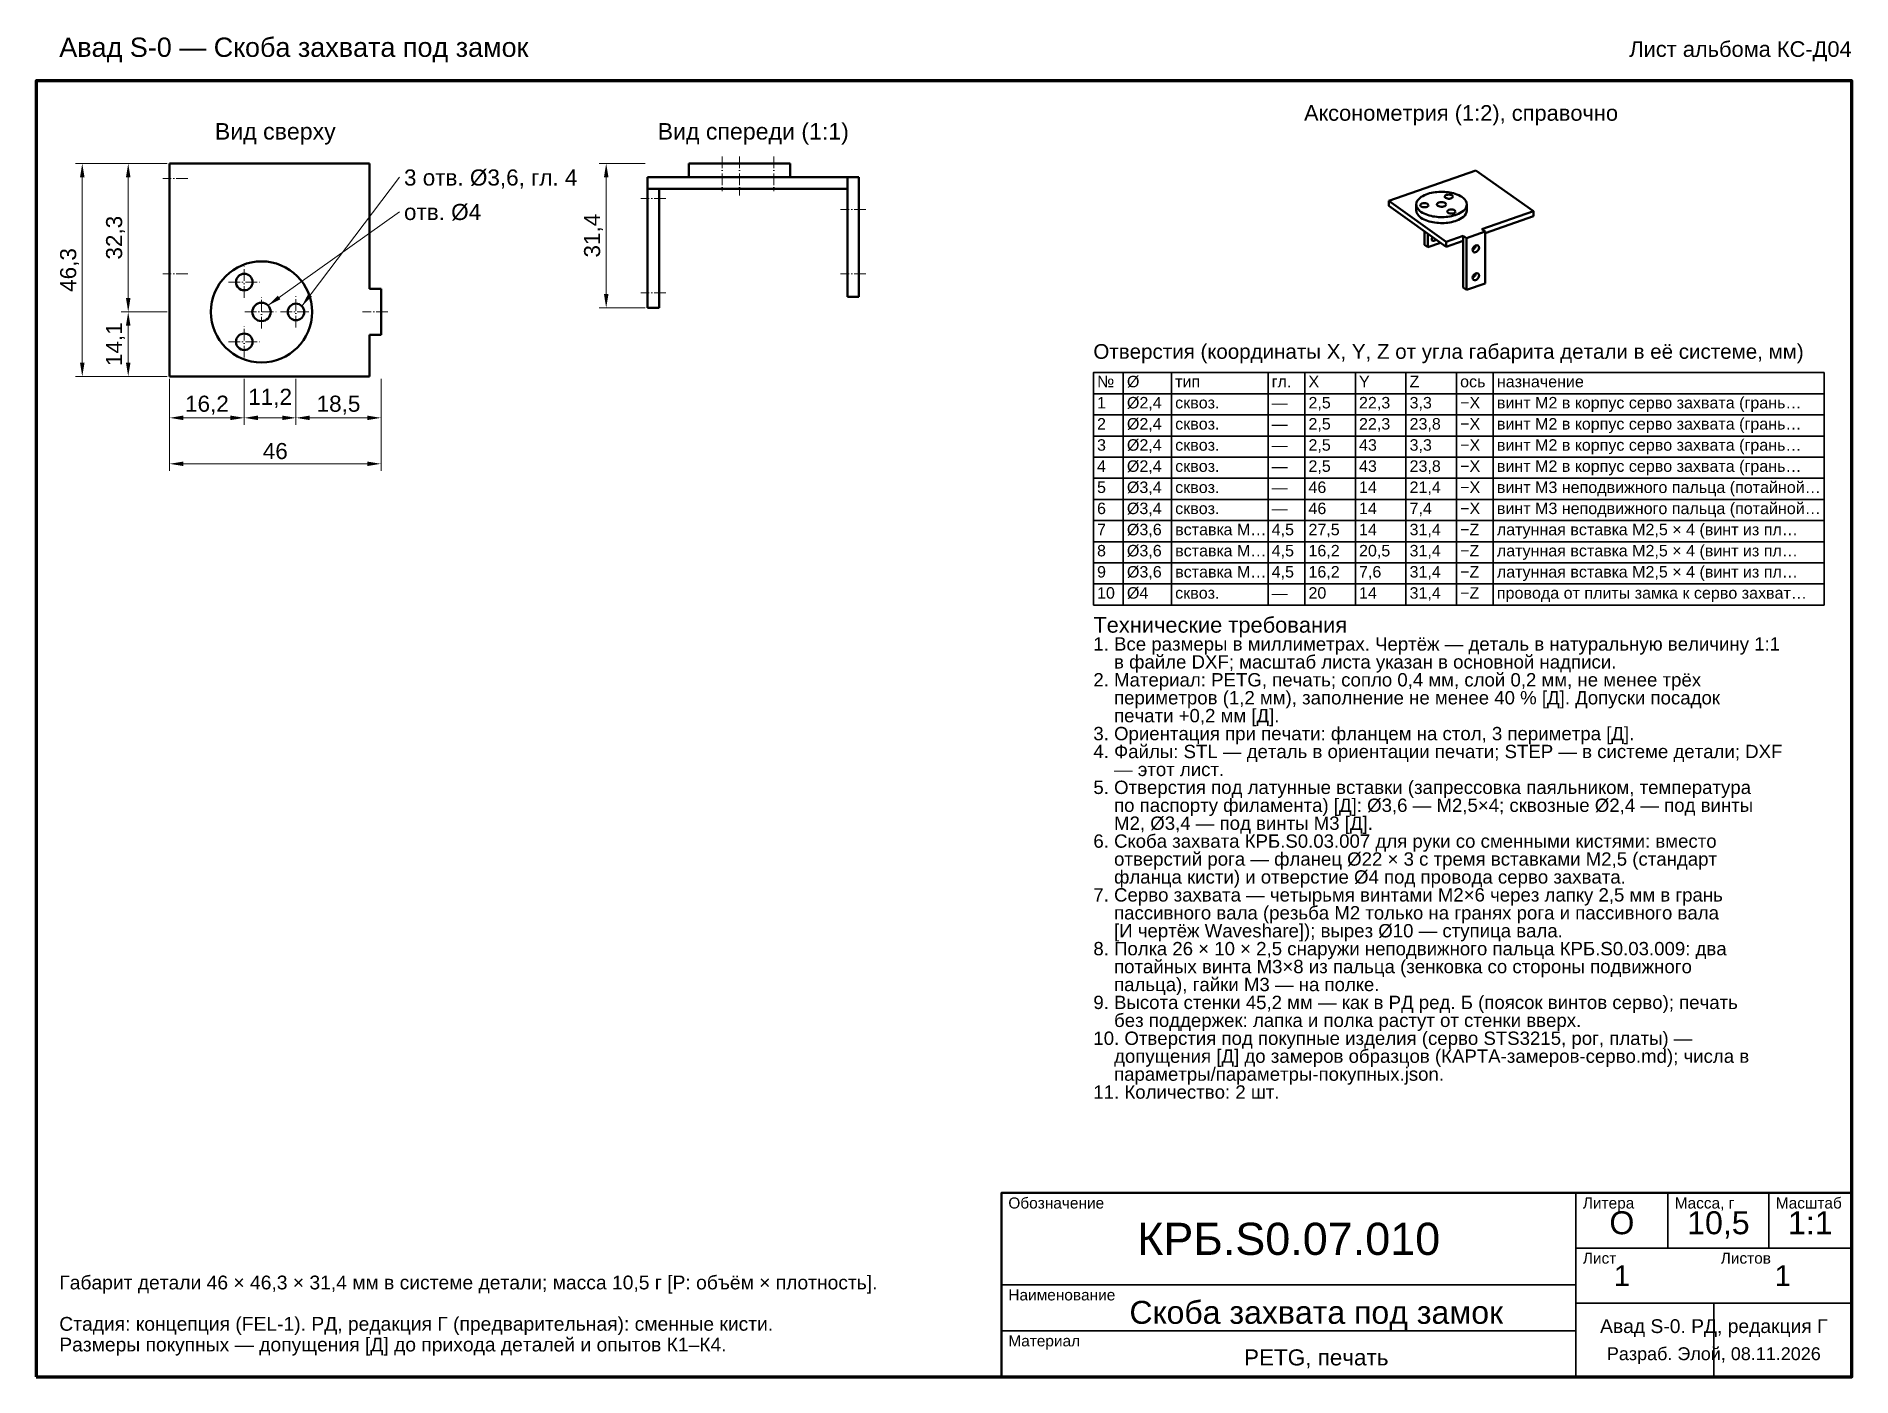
# Model space of a CAD drawing. Header units: millimetres. Extents: x 20 to 415, y 5 to 297.
import ezdxf
from ezdxf.enums import TextEntityAlignment as Align

# ---------------------------------------------------------------- set-up
doc = ezdxf.new("R2010")
doc.units = ezdxf.units.MM
doc.linetypes.add('DASHDOT', pattern=[3.556, 2.54, -0.508, 0, -0.508])
for name, color, linetype, lineweight in [('КОНТУР', 7, 'Continuous', 50), ('ОСИ', 1, 'DASHDOT', 18), ('РАЗМЕРЫ', 5, 'Continuous', 18), ('РАМКА', 7, 'Continuous', 70), ('ТАБЛИЦА', 7, 'Continuous', 35), ('ТЕКСТ', 7, 'Continuous', 25)]:
    doc.layers.add(name, color=color, linetype=linetype, lineweight=lineweight)
doc.styles.add('GOST', font='arial.ttf')
doc.dimstyles.new('GOST', dxfattribs={"dimtxt": 3.5, "dimasz": 3, "dimexe": 1.5, "dimexo": 0.5, "dimgap": 1, "dimtad": 1, "dimdec": 1, "dimtxsty": 'GOST', "dimcen": 2.5, "dimclrd": 5, "dimclre": 5, "dimclrt": 5, "dimazin": 3, "dimtfac": 1, "dimtmove": 0, "dimatfit": 3, "dimlwd": 18, "dimlwe": 18})

msp = doc.modelspace()

# ---------------------------------------------------------------- linework, layer by layer
at = {"layer": 'КОНТУР'}
for p, q in [((49, 269), (49, 222.65)), ((49, 269), (92.5, 269)), ((92.5, 269), (92.5, 241.7)), ((162, 269), (162, 266)), ((184, 269), (184, 266)), ((153, 266), (196.5, 266)), ((153, 266), (153, 263.5)), ((196.5, 266), (199, 266)), ((196.5, 266), (196.5, 263.5)), ((199, 266), (199, 240)), ((333.25, 267.51), (314.27, 260.87)), ((333.25, 267.51), (345.73, 258.61)), ((153, 237.59), (153, 263.5)), ((153, 263.5), (196.5, 263.5)), ((155.5, 263.5), (155.5, 237.59)), ((196.5, 263.5), (196.5, 240)), ((314.27, 260.87), (326.75, 251.96)), ((314.27, 260.87), (314.27, 259.79)), ((314.27, 259.79), (326.75, 250.88)), ((320.26, 260.09), (320.26, 258.79)), ((331.26, 260.09), (331.26, 258.79)), ((345.73, 258.61), (334.55, 254.69)), ((345.73, 257.52), (335.26, 253.86)), ((345.73, 258.61), (345.73, 257.52)), ((322.07, 251.3), (322.07, 254.21)), ((322.79, 253.7), (322.79, 250.79)), ((330.45, 253.26), (326.75, 251.96)), ((330.45, 253.26), (331.17, 252.74)), ((330.45, 253.26), (330.45, 252.17)), ((335.26, 254.18), (331.17, 252.74)), ((334.55, 254.69), (335.26, 254.18)), ((335.26, 254.18), (335.26, 242.92)), ((322.07, 251.3), (322.79, 250.79)), ((325.53, 251.75), (322.79, 250.79)), ((330.45, 252.17), (326.75, 250.88)), ((326.75, 251.96), (326.75, 250.88)), ((330.45, 252.17), (330.45, 242)), ((331.17, 252.74), (331.17, 241.49)), ((92.5, 241.7), (95, 241.7)), ((95, 241.7), (95, 231.7)), ((330.45, 242), (331.17, 241.49)), ((335.26, 242.92), (331.17, 241.49)), ((153, 237.59), (155.5, 237.59)), ((196.5, 240), (199, 240)), ((92.5, 231.7), (92.5, 222.65)), ((92.5, 231.7), (95, 231.7)), ((49, 222.65), (92.5, 222.65))]:
    msp.add_line(p, q, dxfattribs=at)
for points in [[(173, 269), (172.15, 269), (171.31, 269), (170.46, 269), (169.62, 269), (168.77, 269), (167.92, 269), (167.08, 269), (166.23, 269), (165.38, 269), (164.54, 269), (163.69, 269), (162.85, 269), (162, 269)], [(184, 269), (183.15, 269), (182.31, 269), (181.46, 269), (180.62, 269), (179.77, 269), (178.92, 269), (178.08, 269), (177.23, 269), (176.38, 269), (175.54, 269), (174.69, 269), (173.85, 269), (173, 269)], [(320.26, 260.09), (320.32, 260.48), (320.48, 260.85), (320.71, 261.18), (321, 261.46), (321.32, 261.71), (321.66, 261.92), (322.02, 262.1), (322.4, 262.26), (322.78, 262.4), (323.16, 262.51), (323.56, 262.6), (323.95, 262.68), (324.35, 262.74), (324.75, 262.79), (325.15, 262.82), (325.56, 262.83), (325.96, 262.83), (326.37, 262.82), (326.77, 262.79), (327.17, 262.74), (327.57, 262.68), (327.96, 262.6), (328.36, 262.51), (328.74, 262.4), (329.12, 262.26), (329.5, 262.1), (329.86, 261.92), (330.2, 261.71), (330.52, 261.46), (330.81, 261.18), (331.04, 260.85), (331.2, 260.48), (331.26, 260.09)], [(326.44, 261.78), (326.57, 262.02), (326.81, 262.15), (327.07, 262.21), (327.34, 262.23), (327.62, 262.21), (327.88, 262.15), (328.12, 262.02), (328.24, 261.78)], [(326.61, 261.53), (326.58, 261.55), (326.55, 261.58), (326.52, 261.61), (326.49, 261.64), (326.47, 261.67), (326.46, 261.71), (326.45, 261.75), (326.44, 261.78)], [(328.24, 261.78), (328.15, 261.58), (327.95, 261.45), (327.73, 261.38), (327.5, 261.34), (327.27, 261.34), (327.04, 261.36), (326.81, 261.42), (326.61, 261.53)], [(321.25, 258.51), (321.06, 258.66), (320.88, 258.82), (320.71, 258.99), (320.57, 259.18), (320.44, 259.39), (320.34, 259.61), (320.28, 259.84), (320.26, 260.09)], [(321.25, 257.21), (321.06, 257.36), (320.88, 257.52), (320.71, 257.69), (320.57, 257.88), (320.44, 258.09), (320.34, 258.31), (320.28, 258.55), (320.26, 258.79)], [(321.12, 259.92), (321.25, 260.15), (321.49, 260.28), (321.75, 260.35), (322.02, 260.37), (322.3, 260.35), (322.56, 260.28), (322.8, 260.15), (322.92, 259.92)], [(321.29, 259.66), (321.26, 259.69), (321.23, 259.71), (321.2, 259.74), (321.17, 259.77), (321.15, 259.81), (321.14, 259.84), (321.13, 259.88), (321.12, 259.92)], [(331.26, 260.09), (331.2, 259.68), (331.04, 259.31), (330.8, 258.98), (330.51, 258.7), (330.19, 258.45), (329.84, 258.24), (329.48, 258.06), (329.1, 257.9), (328.72, 257.77), (328.33, 257.65), (327.93, 257.56), (327.53, 257.48), (327.13, 257.42), (326.73, 257.38), (326.32, 257.35), (325.92, 257.34), (325.51, 257.34), (325.1, 257.35), (324.7, 257.39), (324.29, 257.43), (323.89, 257.5), (323.49, 257.58), (323.1, 257.68), (322.71, 257.8), (322.33, 257.94), (321.96, 258.1), (321.6, 258.29), (321.25, 258.51)], [(331.26, 258.79), (331.2, 258.39), (331.04, 258.01), (330.8, 257.69), (330.51, 257.4), (330.19, 257.15), (329.84, 256.94), (329.48, 256.76), (329.1, 256.6), (328.72, 256.47), (328.33, 256.35), (327.93, 256.26), (327.53, 256.18), (327.13, 256.12), (326.73, 256.08), (326.32, 256.05), (325.92, 256.04), (325.51, 256.04), (325.1, 256.06), (324.7, 256.09), (324.29, 256.14), (323.89, 256.2), (323.49, 256.28), (323.1, 256.38), (322.71, 256.5), (322.33, 256.64), (321.96, 256.8), (321.6, 256.99), (321.25, 257.21)], [(322.92, 259.92), (322.83, 259.72), (322.63, 259.59), (322.41, 259.52), (322.18, 259.48), (321.95, 259.47), (321.72, 259.5), (321.49, 259.56), (321.29, 259.66)], [(324.76, 260.09), (324.9, 260.34), (325.17, 260.49), (325.46, 260.56), (325.76, 260.59), (326.06, 260.56), (326.35, 260.49), (326.62, 260.34), (326.76, 260.09)], [(324.94, 259.8), (324.91, 259.83), (324.87, 259.85), (324.84, 259.89), (324.82, 259.92), (324.79, 259.96), (324.77, 260), (324.76, 260.04), (324.76, 260.09)], [(326.76, 260.09), (326.65, 259.86), (326.44, 259.72), (326.19, 259.63), (325.94, 259.59), (325.68, 259.59), (325.42, 259.61), (325.17, 259.68), (324.94, 259.8)], [(327.01, 258.55), (327.14, 258.78), (327.38, 258.91), (327.64, 258.98), (327.91, 259), (328.18, 258.98), (328.45, 258.91), (328.68, 258.78), (328.81, 258.55)], [(327.17, 258.29), (327.14, 258.32), (327.11, 258.34), (327.09, 258.37), (327.06, 258.4), (327.04, 258.44), (327.02, 258.47), (327.01, 258.51), (327.01, 258.55)], [(328.81, 258.55), (328.71, 258.35), (328.52, 258.22), (328.3, 258.14), (328.07, 258.11), (327.84, 258.1), (327.61, 258.13), (327.38, 258.19), (327.17, 258.29)], [(323.79, 252.2), (323.72, 252.27), (323.67, 252.37), (323.65, 252.47), (323.65, 252.58), (323.67, 252.69), (323.71, 252.79), (323.76, 252.88), (323.82, 252.97)], [(324.51, 252.47), (324.45, 252.39), (324.37, 252.31), (324.29, 252.24), (324.2, 252.19), (324.1, 252.15), (323.99, 252.14), (323.89, 252.15), (323.79, 252.2)], [(332.72, 249.74), (332.56, 249.97), (332.52, 250.25), (332.59, 250.53), (332.73, 250.78), (332.92, 250.99), (333.16, 251.15), (333.44, 251.21), (333.71, 251.12)], [(333.2, 251.16), (333.18, 251.01), (333.13, 250.86), (333.07, 250.72), (332.99, 250.59), (332.89, 250.47), (332.78, 250.37), (332.66, 250.28), (332.52, 250.21)], [(333.91, 250.67), (333.88, 250.45), (333.81, 250.24), (333.69, 250.05), (333.54, 249.89), (333.36, 249.76), (333.15, 249.67), (332.93, 249.66), (332.72, 249.74)], [(333.71, 251.12), (333.76, 251.08), (333.8, 251.03), (333.84, 250.98), (333.87, 250.92), (333.89, 250.86), (333.9, 250.8), (333.91, 250.74), (333.91, 250.67)], [(332.72, 243.68), (332.56, 243.91), (332.52, 244.19), (332.59, 244.47), (332.73, 244.72), (332.92, 244.93), (333.16, 245.08), (333.44, 245.14), (333.71, 245.06)], [(333.2, 245.1), (333.18, 244.95), (333.13, 244.8), (333.07, 244.66), (332.99, 244.53), (332.89, 244.41), (332.78, 244.31), (332.66, 244.22), (332.52, 244.15)], [(333.71, 245.06), (333.76, 245.02), (333.8, 244.97), (333.84, 244.92), (333.87, 244.86), (333.89, 244.8), (333.9, 244.74), (333.91, 244.68), (333.91, 244.61)], [(333.91, 244.61), (333.88, 244.39), (333.81, 244.18), (333.69, 243.99), (333.54, 243.83), (333.36, 243.7), (333.15, 243.61), (332.93, 243.6), (332.72, 243.68)]]:
    msp.add_lwpolyline(points, dxfattribs=at)
for centre, radius in [((69, 236.7), 11), ((65.25, 243.2), 1.8), ((69, 236.7), 2), ((76.5, 236.7), 1.8), ((65.25, 230.2), 1.8)]:
    msp.add_circle(centre, radius, dxfattribs=at)
at = {"layer": 'ОСИ'}
for p, q in [((169.25, 270.5), (169.25, 263)), ((169.25, 270.5), (169.25, 263)), ((173, 270.5), (173, 262)), ((180.5, 270.5), (180.5, 263)), ((53, 265.7), (47.5, 265.7)), ((53, 265.7), (47.5, 265.7)), ((157, 261.39), (151.5, 261.39)), ((157, 261.39), (151.5, 261.39)), ((200.5, 259), (195, 259)), ((53, 245), (47.5, 245)), ((53, 245), (47.5, 245)), ((65.25, 239.8), (65.25, 246.6)), ((200.5, 245), (195, 245)), ((61.85, 243.2), (68.65, 243.2)), ((69, 233.1), (69, 240.3)), ((76.5, 233.3), (76.5, 240.1)), ((157, 240.89), (151.5, 240.89)), ((157, 240.89), (151.5, 240.89)), ((65.25, 226.8), (65.25, 233.6)), ((65.4, 236.7), (72.6, 236.7)), ((73.1, 236.7), (79.9, 236.7)), ((96.5, 236.7), (91, 236.7)), ((96.5, 236.7), (91, 236.7)), ((61.85, 230.2), (68.65, 230.2))]:
    msp.add_line(p, q, dxfattribs=at)
at = {"layer": 'РАМКА', "lineweight": 70}
msp.add_lwpolyline([(20, 5), (415, 5), (415, 287), (20, 287), (20, 5)], dxfattribs=at)
at = {"layer": 'ТАБЛИЦА'}
for p, q in [((256.5, 223.5), (256.5, 172.9)), ((267, 223.5), (267, 172.9)), ((288, 223.5), (288, 172.9)), ((296, 223.5), (296, 172.9)), ((307, 223.5), (307, 172.9)), ((318, 223.5), (318, 172.9)), ((329, 223.5), (329, 172.9)), ((337, 223.5), (337, 172.9)), ((250, 218.9), (409, 218.9)), ((250, 214.3), (409, 214.3)), ((250, 209.7), (409, 209.7)), ((250, 205.1), (409, 205.1)), ((250, 200.5), (409, 200.5)), ((250, 195.9), (409, 195.9)), ((250, 191.3), (409, 191.3)), ((250, 186.7), (409, 186.7)), ((250, 182.1), (409, 182.1)), ((250, 177.5), (409, 177.5)), ((355, 5), (355, 45)), ((375, 33), (375, 45)), ((397, 33), (397, 45)), ((355, 33), (415, 33)), ((230, 25), (355, 25)), ((355, 21), (415, 21)), ((385, 5), (385, 21)), ((230, 15), (355, 15))]:
    msp.add_line(p, q, dxfattribs=at)
at = {"layer": 'ТАБЛИЦА', "lineweight": 35}
msp.add_lwpolyline([(250, 172.9), (409, 172.9), (409, 223.5), (250, 223.5), (250, 172.9)], dxfattribs=at)
at = {"layer": 'ТАБЛИЦА', "lineweight": 50}
msp.add_lwpolyline([(230, 5), (415, 5), (415, 45), (230, 45), (230, 5)], dxfattribs=at)

# ---------------------------------------------------------------- texts
at = {"layer": 'ТЕКСТ', "style": 'GOST'}
for s, height, p in [('Авад S-0 — Скоба захвата под замок', 4.2, (25, 292.2)), ('3 отв. Ø3,6, гл. 4', 3.5, (100, 264.2)), ('отв. Ø4', 3.5, (100, 256.7)), ('Отверстия (координаты X, Y, Z от угла габарита детали в её системе, мм)', 3.2, (250, 226.5)), ('№', 2.5, (250.8, 220.3)), ('Ø', 2.5, (257.3, 220.3)), ('тип', 2.5, (267.8, 220.3)), ('гл.', 2.5, (288.8, 220.3)), ('X', 2.5, (296.8, 220.3)), ('Y', 2.5, (307.8, 220.3)), ('Z', 2.5, (318.8, 220.3)), ('ось', 2.5, (329.8, 220.3)), ('назначение', 2.5, (337.8, 220.3)), ('1', 2.5, (250.8, 215.7)), ('Ø2,4', 2.5, (257.3, 215.7)), ('сквоз.', 2.5, (267.8, 215.7)), ('2,5', 2.5, (296.8, 215.7)), ('22,3', 2.5, (307.8, 215.7)), ('3,3', 2.5, (318.8, 215.7)), ('−X', 2.5, (329.8, 215.7)), ('винт M2 в корпус серво захвата (грань…', 2.5, (337.8, 215.7)), ('2', 2.5, (250.8, 211.1)), ('Ø2,4', 2.5, (257.3, 211.1)), ('—', 2.5, (288.8, 215.7)), ('2,5', 2.5, (296.8, 211.1)), ('22,3', 2.5, (307.8, 211.1)), ('23,8', 2.5, (318.8, 211.1)), ('−X', 2.5, (329.8, 211.1)), ('винт M2 в корпус серво захвата (грань…', 2.5, (337.8, 211.1)), ('сквоз.', 2.5, (267.8, 211.1)), ('—', 2.5, (288.8, 211.1)), ('3', 2.5, (250.8, 206.5)), ('Ø2,4', 2.5, (257.3, 206.5)), ('сквоз.', 2.5, (267.8, 206.5)), ('—', 2.5, (288.8, 206.5)), ('2,5', 2.5, (296.8, 206.5)), ('43', 2.5, (307.8, 206.5)), ('3,3', 2.5, (318.8, 206.5)), ('−X', 2.5, (329.8, 206.5)), ('винт M2 в корпус серво захвата (грань…', 2.5, (337.8, 206.5)), ('4', 2.5, (250.8, 201.9)), ('Ø2,4', 2.5, (257.3, 201.9)), ('сквоз.', 2.5, (267.8, 201.9)), ('—', 2.5, (288.8, 201.9)), ('2,5', 2.5, (296.8, 201.9)), ('43', 2.5, (307.8, 201.9)), ('23,8', 2.5, (318.8, 201.9)), ('−X', 2.5, (329.8, 201.9)), ('винт M2 в корпус серво захвата (грань…', 2.5, (337.8, 201.9)), ('5', 2.5, (250.8, 197.3)), ('Ø3,4', 2.5, (257.3, 197.3)), ('сквоз.', 2.5, (267.8, 197.3)), ('—', 2.5, (288.8, 197.3)), ('46', 2.5, (296.8, 197.3)), ('14', 2.5, (307.8, 197.3)), ('21,4', 2.5, (318.8, 197.3)), ('−X', 2.5, (329.8, 197.3)), ('винт M3 неподвижного пальца (потайной…', 2.5, (337.8, 197.3)), ('6', 2.5, (250.8, 192.7)), ('Ø3,4', 2.5, (257.3, 192.7)), ('сквоз.', 2.5, (267.8, 192.7)), ('—', 2.5, (288.8, 192.7)), ('46', 2.5, (296.8, 192.7)), ('14', 2.5, (307.8, 192.7)), ('7,4', 2.5, (318.8, 192.7)), ('−X', 2.5, (329.8, 192.7)), ('винт M3 неподвижного пальца (потайной…', 2.5, (337.8, 192.7)), ('7', 2.5, (250.8, 188.1)), ('Ø3,6', 2.5, (257.3, 188.1)), ('вставка M…', 2.5, (267.8, 188.1)), ('4,5', 2.5, (288.8, 188.1)), ('27,5', 2.5, (296.8, 188.1)), ('14', 2.5, (307.8, 188.1)), ('31,4', 2.5, (318.8, 188.1)), ('−Z', 2.5, (329.8, 188.1)), ('латунная вставка M2,5 × 4 (винт из пл…', 2.5, (337.8, 188.1)), ('8', 2.5, (250.8, 183.5)), ('Ø3,6', 2.5, (257.3, 183.5)), ('вставка M…', 2.5, (267.8, 183.5)), ('4,5', 2.5, (288.8, 183.5)), ('16,2', 2.5, (296.8, 183.5)), ('20,5', 2.5, (307.8, 183.5)), ('31,4', 2.5, (318.8, 183.5)), ('−Z', 2.5, (329.8, 183.5)), ('латунная вставка M2,5 × 4 (винт из пл…', 2.5, (337.8, 183.5)), ('9', 2.5, (250.8, 178.9)), ('Ø3,6', 2.5, (257.3, 178.9)), ('вставка M…', 2.5, (267.8, 178.9)), ('4,5', 2.5, (288.8, 178.9)), ('16,2', 2.5, (296.8, 178.9)), ('7,6', 2.5, (307.8, 178.9)), ('31,4', 2.5, (318.8, 178.9)), ('−Z', 2.5, (329.8, 178.9)), ('латунная вставка M2,5 × 4 (винт из пл…', 2.5, (337.8, 178.9)), ('10', 2.5, (250.8, 174.3)), ('Ø4', 2.5, (257.3, 174.3)), ('сквоз.', 2.5, (267.8, 174.3)), ('—', 2.5, (288.8, 174.3)), ('20', 2.5, (296.8, 174.3)), ('14', 2.5, (307.8, 174.3)), ('31,4', 2.5, (318.8, 174.3)), ('−Z', 2.5, (329.8, 174.3)), ('провода от плиты замка к серво захват…', 2.5, (337.8, 174.3)), ('Технические требования', 3.4, (250, 166.9)), ('1. Все размеры в миллиметрах. Чертёж — деталь в натуральную величину 1:1', 2.9, (250, 163)), ('    в файле DXF; масштаб листа указан в основной надписи.', 2.9, (250, 159.1)), ('2. Материал: PETG, печать; сопло 0,4 мм, слой 0,2 мм, не менее трёх', 2.9, (250, 155.2)), ('    периметров (1,2 мм), заполнение не менее 40 % [Д]. Допуски посадок', 2.9, (250, 151.3)), ('    печати +0,2 мм [Д].', 2.9, (250, 147.4)), ('3. Ориентация при печати: фланцем на стол, 3 периметра [Д].', 2.9, (250, 143.5)), ('4. Файлы: STL — деталь в ориентации печати; STEP — в системе детали; DXF', 2.9, (250, 139.6)), ('5. Отверстия под латунные вставки (запрессовка паяльником, температура', 2.9, (250, 131.8)), ('    — этот лист.', 2.9, (250, 135.7)), ('    по паспорту филамента) [Д]: Ø3,6 — M2,5×4; сквозные Ø2,4 — под винты', 2.9, (250, 127.9)), ('    M2, Ø3,4 — под винты M3 [Д].', 2.9, (250, 124)), ('6. Скоба захвата КРБ.S0.03.007 для руки со сменными кистями: вместо', 2.9, (250, 120.1)), ('    отверстий рога — фланец Ø22 × 3 с тремя вставками M2,5 (стандарт', 2.9, (250, 116.2)), ('    фланца кисти) и отверстие Ø4 под провода серво захвата.', 2.9, (250, 112.3)), ('7. Серво захвата — четырьмя винтами M2×6 через лапку 2,5 мм в грань', 2.9, (250, 108.4)), ('    пассивного вала (резьба M2 только на гранях рога и пассивного вала', 2.9, (250, 104.5)), ('    [И чертёж Waveshare]); вырез Ø10 — ступица вала.', 2.9, (250, 100.6)), ('8. Полка 26 × 10 × 2,5 снаружи неподвижного пальца КРБ.S0.03.009: два', 2.9, (250, 96.7)), ('    потайных винта M3×8 из пальца (зенковка со стороны подвижного', 2.9, (250, 92.8)), ('    пальца), гайки M3 — на полке.', 2.9, (250, 88.9)), ('9. Высота стенки 45,2 мм — как в РД ред. Б (поясок винтов серво); печать', 2.9, (250, 85)), ('    без поддержек: лапка и полка растут от стенки вверх.', 2.9, (250, 81.1)), ('10. Отверстия под покупные изделия (серво STS3215, рог, платы) —', 2.9, (250, 77.2)), ('    допущения [Д] до замеров образцов (КАРТА-замеров-серво.md); числа в', 2.9, (250, 73.3)), ('    параметры/параметры-покупных.json.', 2.9, (250, 69.4)), ('11. Количество: 2 шт.', 2.9, (250, 65.5)), ('Обозначение', 2.4, (231.5, 41.6)), ('Литера', 2.4, (356.5, 41.6)), ('Масса, г', 2.4, (376.5, 41.6)), ('Масштаб', 2.4, (398.5, 41.6)), ('Лист', 2.4, (356.5, 29.6)), ('Листов', 2.4, (386.5, 29.6)), ('Габарит детали 46 × 46,3 × 31,4 мм в системе детали; масса 10,5 г [Р: объём × плотность].', 3, (25, 24)), ('Наименование', 2.4, (231.5, 21.6)), ('Стадия: концепция (FEL-1). РД, редакция Г (предварительная): сменные кисти.', 3, (25, 15)), ('Размеры покупных — допущения [Д] до прихода деталей и опытов К1–К4.', 3, (25, 10.5)), ('Материал', 2.4, (231.5, 11.6))]:
    msp.add_text(s, height=height, dxfattribs=at).set_placement(p)
msp.add_text('Лист альбома КС-Д04', height=3.4, dxfattribs=at).set_placement((415, 292.2), align=Align.RIGHT)
for s, height, p in [('Аксонометрия (1:2), справочно', 3.4, (330, 280)), ('Вид сверху', 3.6, (72, 276)), ('Вид спереди (1:1)', 3.6, (176, 276)), ('О', 5, (365, 38.5)), ('10,5', 5, (386, 38.5)), ('1:1', 5, (406, 38.5)), ('КРБ.S0.07.010', 7, (292.5, 35)), ('1', 4.5, (365, 27)), ('1', 4.5, (400, 27)), ('Скоба захвата под замок', 4.9872, (298.5, 19)), ('Авад S-0. РД, редакция Г', 3, (385, 16)), ('PETG, печать', 3.5, (298.5, 9.2)), ('Разраб. Элой, 08.11.2026', 2.8, (385, 10))]:
    msp.add_text(s, height=height, dxfattribs=at).set_placement(p, align=Align.MIDDLE_CENTER)

# ---------------------------------------------------------------- dimensions: what is measured, and where the dimension line sits
at = {"layer": 'РАЗМЕРЫ'}
for base, p1, p2 in [((30, 222.654), (49, 222.654), (49, 269)), ((40, 236.7), (49, 236.7), (49, 269)), ((144, 237.59), (153, 237.59), (153, 269)), ((40, 222.654), (49, 222.654), (49, 236.704))]:
    msp.add_linear_dim(base=base, p1=p1, p2=p2, angle=90, dimstyle='GOST', dxfattribs=at).render()
for base, p1, p2 in [((49, 213.654), (49, 222.654), (65.25, 222.654)), ((49, 203.65), (49, 222.65), (95, 222.65)), ((65.25, 213.654), (65.25, 222.654), (76.5, 222.654)), ((76.5, 213.65), (76.5, 222.65), (95, 222.65))]:
    msp.add_linear_dim(base=base, p1=p1, p2=p2, dimstyle='GOST', dxfattribs=at).render()

# ---------------------------------------------------------------- leaders
for points in [[(77.76, 237.96), (99, 266)], [(70.4, 238.1), (99, 258.5)]]:
    msp.add_leader(points, dimstyle='GOST', dxfattribs=at)

doc.saveas('drawing.dxf')
